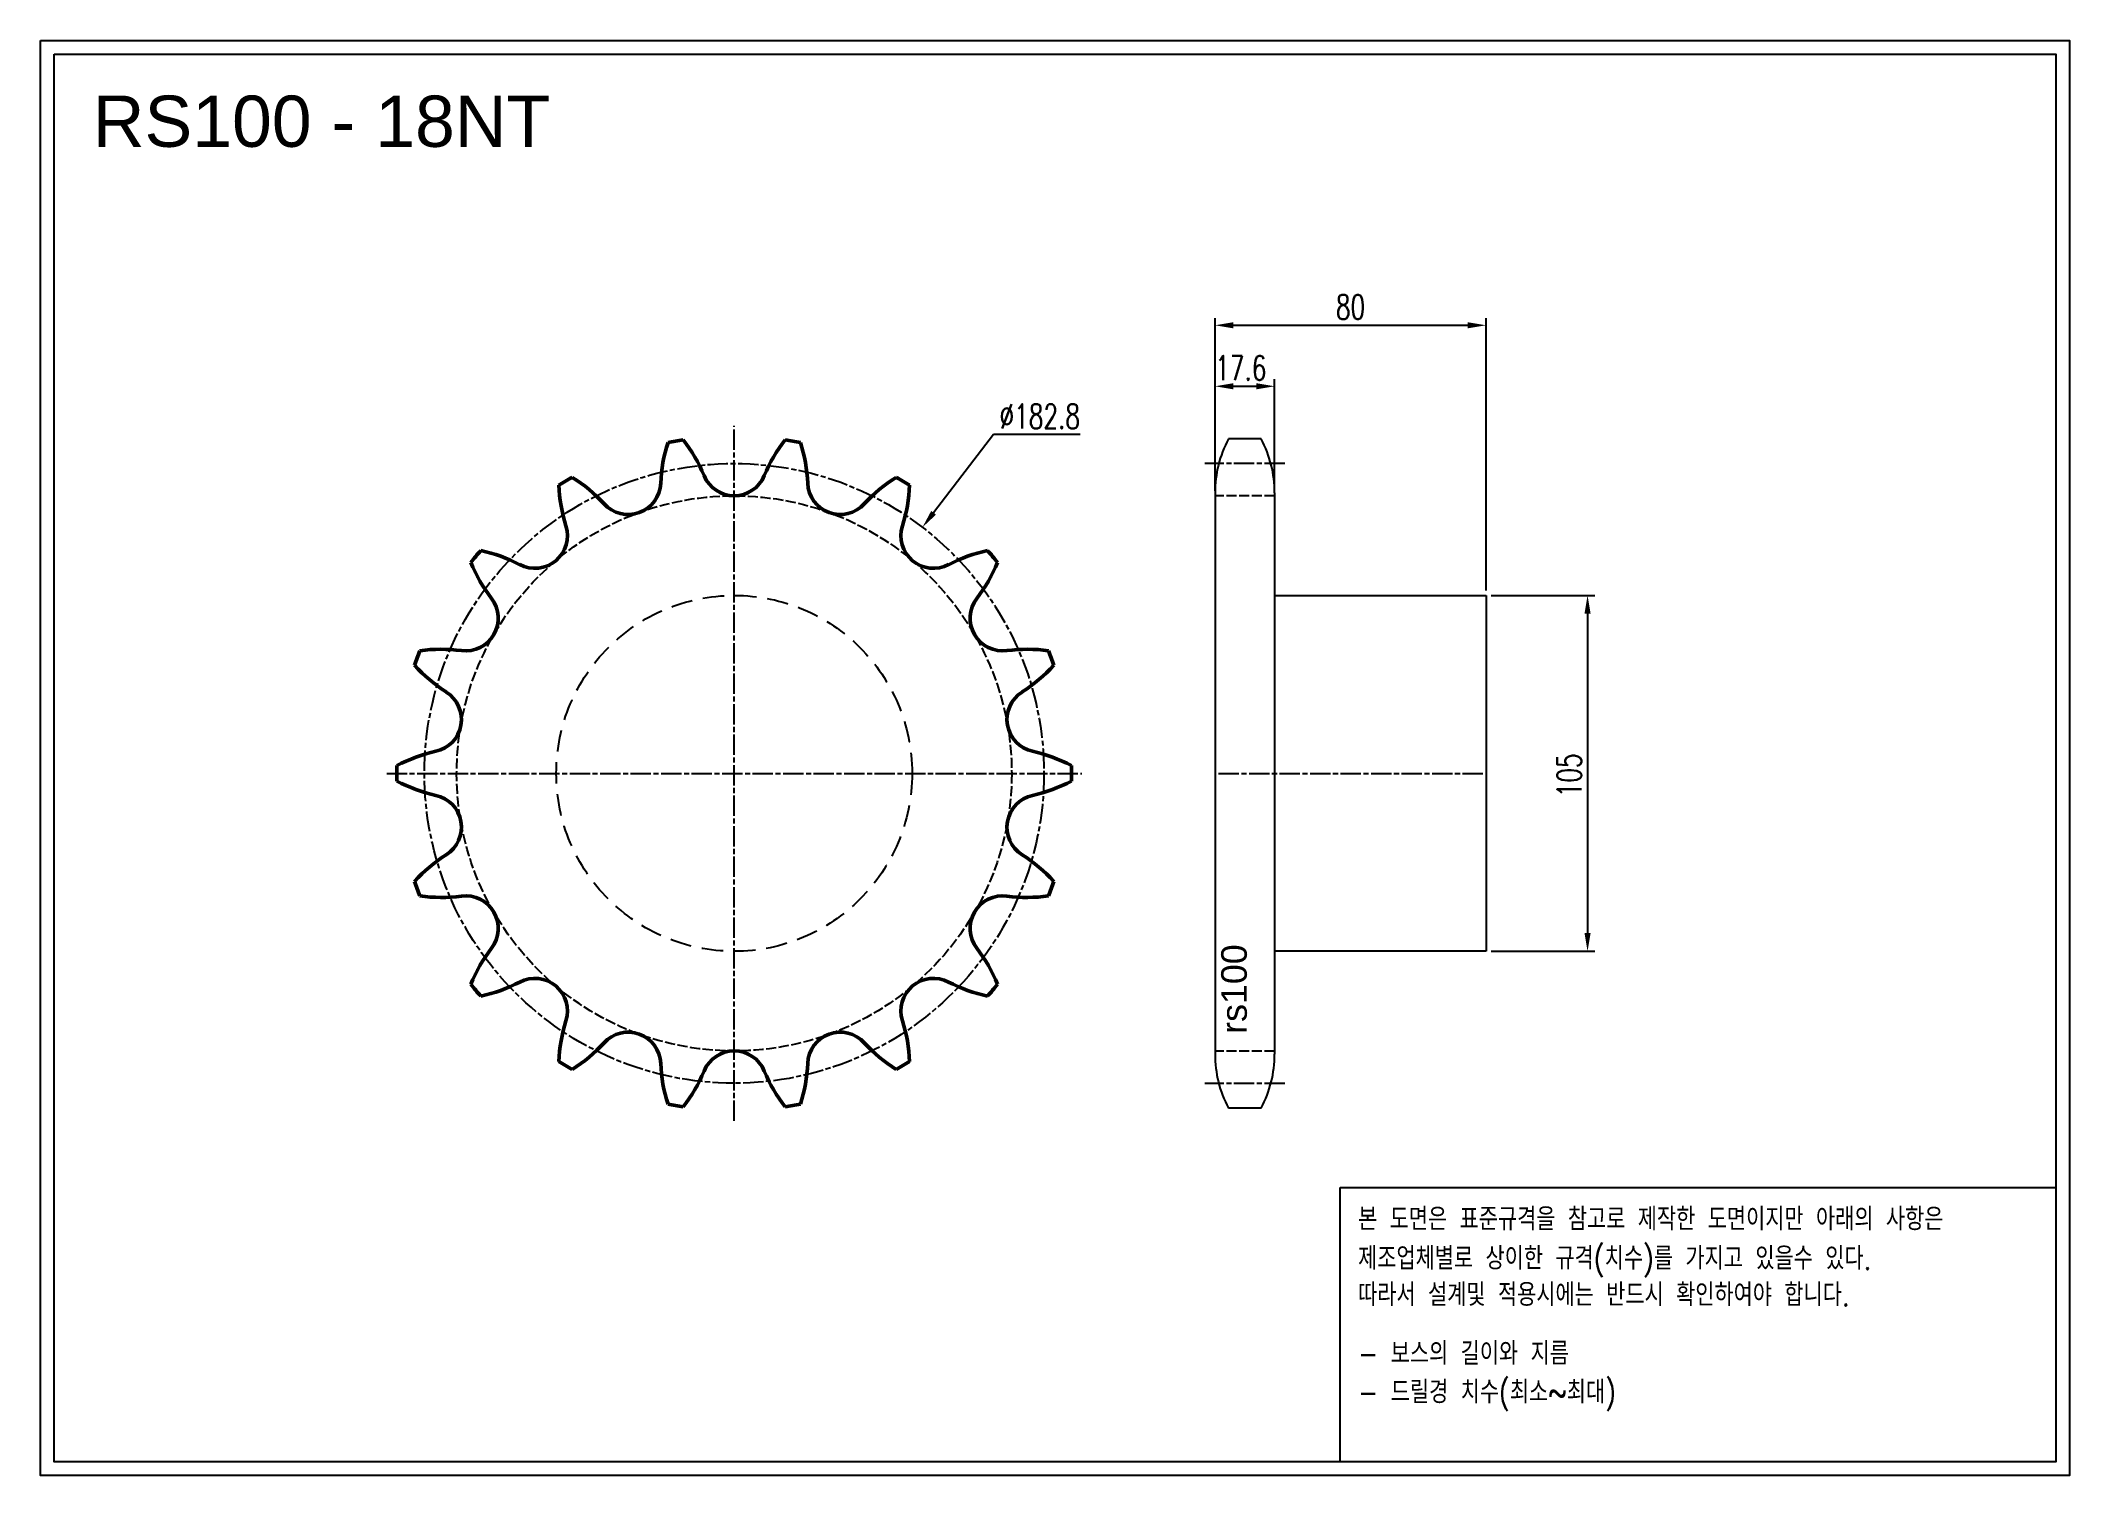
# Model space of a CAD drawing. Header units: millimetres. Extents: x -15873 to -15274, y 15711 to 16134.
import ezdxf

# ---------------------------------------------------------------- set-up
doc = ezdxf.new("R2010")
doc.units = ezdxf.units.MM
for name, pattern in [('AM_ISO02W050', [7.5, 6, -1.5]), ('AM_ISO02W050x2', [3.75, 3, -0.75]), ('AM_ISO08W050', [18, 12, -1.5, 3, -1.5]), ('AM_ISO08W050x2', [9, 6, -0.75, 1.5, -0.75]), ('HIDDEN', [9.525, 6.35, -3.175])]:
    doc.linetypes.add(name, pattern=pattern)
for name, color, linetype, lineweight in [('AM_0N', 7, 'Continuous', 50), ('AM_3N', 6, 'AM_ISO02W050', 25), ('AM_7', 4, 'AM_ISO08W050', 25), ('AM_7N', 4, 'AM_ISO08W050', 25)]:
    doc.layers.add(name, color=color, linetype=linetype, lineweight=lineweight)
doc.layers.add('HL', color=2, linetype='HIDDEN')
doc.layers.add('S-DIM', color=7, linetype='Continuous')
doc.styles.add('HAN', font='ROMANS.shx', dxfattribs={"width": 0.7, "bigfont": 'whgtxt.shx'})
doc.styles.add('HSG', font='SIMPLEX.shx', dxfattribs={"width": 0.7, "bigfont": 'HSG.shx'})
doc.styles.get("Standard").update_dxf_attribs({"font": 'arial.ttf'})
doc.dimstyles.new('APP16', dxfattribs={"dimscale": 3, "dimtxt": 2.4, "dimasz": 1.8, "dimexe": 0.7, "dimexo": 0.5, "dimgap": 0.6, "dimtad": 1, "dimtoh": 1, "dimdec": 1, "dimrnd": 0.01, "dimzin": 9, "dimdsep": 46, "dimtxsty": 'HSG', "dimcen": 0, "dimclrd": 1, "dimclre": 1, "dimclrt": 256, "dimazin": 2, "dimtp": 1, "dimtm": 1, "dimtfac": 0.5, "dimtdec": 1, "dimtofl": 0, "dimtmove": 0, "dimatfit": 3, "dimfxl": 0, "dimtvp": 1, "dimtolj": 2, "dimlwd": -1, "dimlwe": -1, "dimarcsym": 0})

# ---------------------------------------------------------------- blocks, each defined once
blk = doc.blocks.new('*D1')
at = {"layer": 'Defpoints', "color": 0, "transparency": 16777216}
for p in [(-15446.17, 15970.46), (-15446.17, 15865.46), (-15416.22, 15865.46)]:
    blk.add_point(p, dxfattribs=at)
at = {"layer": 'S-DIM', "color": 1, "transparency": 16777216}
for p, q in [((-15444.67, 15970.46), (-15414.12, 15970.46)), ((-15416.22, 15965.06), (-15416.22, 15870.86)), ((-15444.67, 15865.46), (-15414.12, 15865.46))]:
    blk.add_line(p, q, dxfattribs=at)
for points in [[(-15417.12, 15965.06), (-15415.32, 15965.06), (-15416.22, 15970.46)], [(-15417.12, 15870.86), (-15415.32, 15870.86), (-15416.22, 15865.46)]]:
    blk.add_solid(points, dxfattribs=at)
at = {"layer": 'S-DIM', "transparency": 16777216, "insert": (-15421.62, 15917.36), "char_height": 7.2, "attachment_point": 5, "rotation": 90, "style": 'HSG'}
blk.add_mtext('\\A2;105', dxfattribs=at)
blk = doc.blocks.new('*D2')
at = {"layer": 'Defpoints', "color": 0, "transparency": 16777216}
for p in [(-15508.57, 16032.17), (-15526.17, 15999.86), (-15508.57, 15999.86)]:
    blk.add_point(p, dxfattribs=at)
at = {"layer": 'S-DIM', "color": 1, "transparency": 16777216}
for p, q in [((-15526.17, 16001.36), (-15526.17, 16034.27)), ((-15520.77, 16032.17), (-15513.97, 16032.17)), ((-15508.57, 16001.36), (-15508.57, 16034.27))]:
    blk.add_line(p, q, dxfattribs=at)
for points in [[(-15520.77, 16033.07), (-15520.77, 16031.27), (-15526.17, 16032.17)], [(-15513.97, 16033.07), (-15513.97, 16031.27), (-15508.57, 16032.17)]]:
    blk.add_solid(points, dxfattribs=at)
at = {"layer": 'S-DIM', "transparency": 16777216, "insert": (-15518.55, 16037.57), "char_height": 7.2, "attachment_point": 5, "style": 'HSG'}
blk.add_mtext('\\A2;17.6', dxfattribs=at)
blk = doc.blocks.new('*D3')
at = {"layer": 'Defpoints', "color": 0, "transparency": 16777216}
for p in [(-15446.17, 16050.17), (-15526.17, 15999.86), (-15446.17, 15970.46)]:
    blk.add_point(p, dxfattribs=at)
at = {"layer": 'S-DIM', "color": 1, "transparency": 16777216}
for p, q in [((-15526.17, 16001.36), (-15526.17, 16052.27)), ((-15520.77, 16050.17), (-15451.57, 16050.17)), ((-15446.17, 15971.96), (-15446.17, 16052.27))]:
    blk.add_line(p, q, dxfattribs=at)
for points in [[(-15520.77, 16051.07), (-15520.77, 16049.27), (-15526.17, 16050.17)], [(-15451.57, 16051.07), (-15451.57, 16049.27), (-15446.17, 16050.17)]]:
    blk.add_solid(points, dxfattribs=at)
at = {"layer": 'S-DIM', "transparency": 16777216, "insert": (-15486.17, 16055.57), "char_height": 7.2, "attachment_point": 5, "style": 'HSG'}
blk.add_mtext('\\A2;80', dxfattribs=at)
blk = doc.blocks.new('*D4')
at = {"layer": 'Defpoints', "color": 0, "transparency": 16777216}
for p in [(-15612.5, 15990.56), (-15723.63, 15845.37)]:
    blk.add_point(p, dxfattribs=at)
at = {"layer": 'S-DIM', "color": 1, "transparency": 16777216}
for p, q in [((-15591.57, 16017.9), (-15609.22, 15994.85)), ((-15566.01, 16017.9), (-15591.57, 16017.9))]:
    blk.add_line(p, q, dxfattribs=at)
blk.add_solid([(-15609.93, 15995.39), (-15608.51, 15994.3), (-15612.5, 15990.56)], dxfattribs=at)
at = {"layer": 'S-DIM', "transparency": 16777216, "insert": (-15577.89, 16023.3), "char_height": 7.2, "attachment_point": 5, "style": 'HSG'}
blk.add_mtext('\\A2;∅182.8', dxfattribs=at)
blk = doc.blocks.new('notice1')
at = {"color": 4}
blk.add_lwpolyline([(-22142.12, 1735.9), (-22053.8, 1735.9), (-22053.8, 1702.07), (-22142.12, 1702.07)], close=True, dxfattribs=at)
at = {"color": 4, "style": 'HAN', "width": 0.8}
for s, p in [('본 도면은 표준규격을 참고로 제작한 도면이지만 아래의 사항은', (-22139.9, 1730.62)), ('제조업체별로 상이한 규격(치수)를 가지고 있을수 있다.', (-22139.9, 1725.78)), ('따라서 설계및 적용시에는 반드시 확인하여야 합니다.', (-22139.9, 1721.28)), ('- 보스의 길이와 지름', (-22139.9, 1714.03)), ('- 드릴경 치수(최소~최대)', (-22139.9, 1709.27))]:
    blk.add_text(s, height=2.7949, dxfattribs=at).set_placement(p)

msp = doc.modelspace()

# ---------------------------------------------------------------- linework, layer by layer
for p, q in [((-15512.54, 16016.63), (-15522.2, 16016.63)), ((-15526.17, 16000.73), (-15526.17, 15835.1)), ((-15508.57, 16000.73), (-15508.57, 15835.1)), ((-15508.57, 15970.46), (-15446.17, 15970.46)), ((-15446.17, 15970.46), (-15446.17, 15865.46)), ((-15446.17, 15865.46), (-15508.57, 15865.46)), ((-15512.54, 15819.2), (-15522.2, 15819.2))]:
    msp.add_line(p, q)
for points in [[(-15872.77, 16134.17), (-15274.01, 16134.17), (-15274.01, 15710.81), (-15872.77, 15710.81)], [(-15868.73, 16130.14), (-15278.05, 16130.14), (-15278.05, 15714.84), (-15868.73, 15714.84)]]:
    msp.add_lwpolyline(points, close=True)
for centre, start, end in [((-15492.37, 16000.73), 151.93881, 180), ((-15542.37, 16000.73), 0, 28.06119), ((-15492.37, 15835.1), 180, 208.06119), ((-15542.37, 15835.1), 331.93881, 0)]:
    msp.add_arc(centre, 33.8, start, end)
at = {"layer": 'AM_0N'}
for centre, radius, start, end in [((-15644.08, 16001.55), 45.72, 162.1152, 177.5), ((-15668.07, 15917.96), 99.56, 98.69088, 101.30912), ((-15719.2, 15988.3), 45.72, 22.5, 37.8848), ((-15616.94, 15988.3), 45.72, 142.1152, 157.5), ((-15668.07, 15917.96), 99.56, 78.69088, 81.30912), ((-15692.05, 16001.55), 45.72, 2.5, 17.8848), ((-15668.07, 15917.96), 99.56, 118.69088, 121.30912), ((-15740.17, 15966.57), 45.72, 42.5, 57.8848), ((-15668.07, 16009.48), 9.62, 202.5, 337.5), ((-15595.97, 15966.57), 45.72, 122.1152, 137.5), ((-15668.07, 15917.96), 99.56, 58.69088, 61.30912), ((-15674.11, 16004.71), 45.72, 182.1152, 197.5), ((-15699.37, 16003.96), 9.62, 222.5, 357.5), ((-15636.77, 16003.96), 9.62, 182.5, 317.5), ((-15662.02, 16004.71), 45.72, 342.5, 357.8848), ((-15726.89, 15988.07), 9.62, 242.5, 17.5), ((-15609.24, 15988.07), 9.62, 162.5, 297.5), ((-15668.07, 15917.96), 99.56, 138.69088, 141.30912), ((-15752.45, 15938.98), 45.72, 62.5, 77.8848), ((-15583.69, 15938.98), 45.72, 102.1152, 117.5), ((-15668.07, 15917.96), 99.56, 38.69088, 41.30912), ((-15703.42, 15997.41), 45.72, 202.1152, 217.5), ((-15632.72, 15997.41), 45.72, 322.5, 337.8848), ((-15747.32, 15963.72), 9.62, 262.5, 37.5), ((-15588.81, 15963.72), 9.62, 142.5, 277.5), ((-15668.07, 15917.96), 99.56, 158.69088, 161.30912), ((-15754.55, 15908.85), 45.72, 82.5, 97.8848), ((-15581.59, 15908.85), 45.72, 82.1152, 97.5), ((-15668.07, 15917.96), 99.56, 18.69088, 21.30912), ((-15728.46, 15980.53), 45.72, 222.1152, 237.5), ((-15607.68, 15980.53), 45.72, 302.5, 317.8848), ((-15758.19, 15933.85), 9.62, 282.5, 57.5), ((-15577.94, 15933.85), 9.62, 122.5, 257.5), ((-15746.22, 15879.83), 45.72, 102.5, 117.8848), ((-15589.92, 15879.83), 45.72, 62.1152, 77.5), ((-15668.07, 15917.96), 99.56, 178.69088, 181.30912), ((-15746.22, 15956.1), 45.72, 242.1152, 257.5), ((-15589.92, 15956.1), 45.72, 282.5, 297.8848), ((-15668.07, 15917.96), 99.56, 358.69088, 1.30912), ((-15758.19, 15902.07), 9.62, 302.5, 77.5), ((-15577.94, 15902.07), 9.62, 102.5, 237.5), ((-15728.46, 15855.4), 45.72, 122.5, 137.8848), ((-15607.68, 15855.4), 45.72, 42.1152, 57.5), ((-15668.07, 15917.96), 99.56, 198.69088, 201.30912), ((-15668.07, 15917.96), 99.56, 338.69088, 341.30912), ((-15754.55, 15927.07), 45.72, 262.1152, 277.5), ((-15747.32, 15872.21), 9.62, 322.5, 97.5), ((-15588.81, 15872.21), 9.62, 82.5, 217.5), ((-15581.59, 15927.07), 45.72, 262.5, 277.8848), ((-15703.42, 15838.52), 45.72, 142.5, 157.8848), ((-15632.72, 15838.52), 45.72, 22.1152, 37.5), ((-15668.07, 15917.96), 99.56, 218.69088, 221.30912), ((-15752.45, 15896.95), 45.72, 282.1152, 297.5), ((-15726.89, 15847.86), 9.62, 342.5, 117.5), ((-15609.24, 15847.86), 9.62, 62.5, 197.5), ((-15583.69, 15896.95), 45.72, 242.5, 257.8848), ((-15668.07, 15917.96), 99.56, 318.69088, 321.30912), ((-15674.11, 15831.22), 45.72, 162.5, 177.8848), ((-15662.02, 15831.22), 45.72, 2.1152, 17.5), ((-15740.17, 15869.35), 45.72, 302.1152, 317.5), ((-15699.37, 15831.97), 9.62, 2.5, 137.5), ((-15636.77, 15831.97), 9.62, 42.5, 177.5), ((-15595.97, 15869.35), 45.72, 222.5, 237.8848), ((-15668.07, 15917.96), 99.56, 238.69088, 241.30912), ((-15644.08, 15834.38), 45.72, 182.5, 197.8848), ((-15668.07, 15826.45), 9.62, 22.5, 157.5), ((-15692.05, 15834.38), 45.72, 342.1152, 357.5), ((-15668.07, 15917.96), 99.56, 298.69088, 301.30912), ((-15719.2, 15847.63), 45.72, 322.1152, 337.5), ((-15616.94, 15847.63), 45.72, 202.5, 217.8848), ((-15668.07, 15917.96), 99.56, 258.69088, 261.30912), ((-15668.07, 15917.96), 99.56, 278.69088, 281.30912)]:
    msp.add_arc(centre, radius, start, end, dxfattribs=at)
at = {"layer": 'AM_3N', "linetype": 'AM_ISO02W050x2'}
for p, q in [((-15508.57, 15999.86), (-15526.17, 15999.86)), ((-15508.57, 15835.97), (-15526.17, 15835.97))]:
    msp.add_line(p, q, dxfattribs=at)
msp.add_circle((-15668.07, 15917.96), 81.9, dxfattribs=at)
at = {"layer": 'AM_7', "linetype": 'AM_ISO08W050x2'}
for p, q in [((-15505.57, 16009.38), (-15529.17, 16009.38)), ((-15525.11, 15917.96), (-15446.17, 15917.96)), ((-15505.57, 15826.45), (-15529.17, 15826.45))]:
    msp.add_line(p, q, dxfattribs=at)
msp.add_circle((-15668.07, 15917.96), 91.42, dxfattribs=at)
at = {"layer": 'AM_7N', "linetype": 'AM_ISO08W050x2'}
for p, q in [((-15668.07, 15815.41), (-15668.07, 16020.52)), ((-15770.62, 15917.96), (-15565.51, 15917.96))]:
    msp.add_line(p, q, dxfattribs=at)
at = {"layer": 'HL'}
msp.add_circle((-15668.07, 15917.96), 52.5, dxfattribs=at)

# ---------------------------------------------------------------- block references
at = {"xscale": 2.3911759872, "yscale": 2.3911759872, "zscale": 2.3911759872}
msp.add_blockref('notice1', (37456.46, 11644.9), dxfattribs=at)

# ---------------------------------------------------------------- texts
msp.add_text('RS100 - 18NT', height=15.12).set_placement((-15857.35, 16102.82))
at = {"insert": (-15524.34, 15841.1), "char_height": 7.56, "width": 32.5046, "attachment_point": 1, "rotation": 90}
msp.add_mtext('rs100', dxfattribs=at)

# ---------------------------------------------------------------- dimensions: what is measured, and where the dimension line sits
at = {"layer": 'S-DIM'}
dim = msp.add_linear_dim(base=(-15446.17, 16050.17), p1=(-15526.17, 15999.86), p2=(-15446.17, 15970.46), dimstyle='APP16', dxfattribs=at)
dim.commit()
dim.dimension.update_dxf_attribs({"geometry": '*D3', "text_midpoint": (-15486.17, 16055.57)})
dim = msp.add_linear_dim(base=(-15508.57, 16032.17), p1=(-15526.17, 15999.86), p2=(-15508.57, 15999.86), dimstyle='APP16', dxfattribs=at)
dim.commit()
dim.dimension.update_dxf_attribs({"geometry": '*D2', "text_midpoint": (-15518.55, 16032.17), "dimtype": 128})
dim = msp.add_diameter_dim_2p(p1=(-15723.63, 15845.37), p2=(-15612.5, 15990.56), dimstyle='APP16', dxfattribs=at)
dim.commit()
dim.dimension.update_dxf_attribs({"geometry": '*D4', "text_midpoint": (-15577.89, 16017.9), "dimtype": 131})
dim = msp.add_linear_dim(base=(-15416.22, 15865.46), p1=(-15446.17, 15970.46), p2=(-15446.17, 15865.46), angle=90, dimstyle='APP16', dxfattribs=at)
dim.commit()
dim.dimension.update_dxf_attribs({"geometry": '*D1', "text_midpoint": (-15416.22, 15917.36), "dimtype": 128})

doc.saveas('drawing.dxf')
